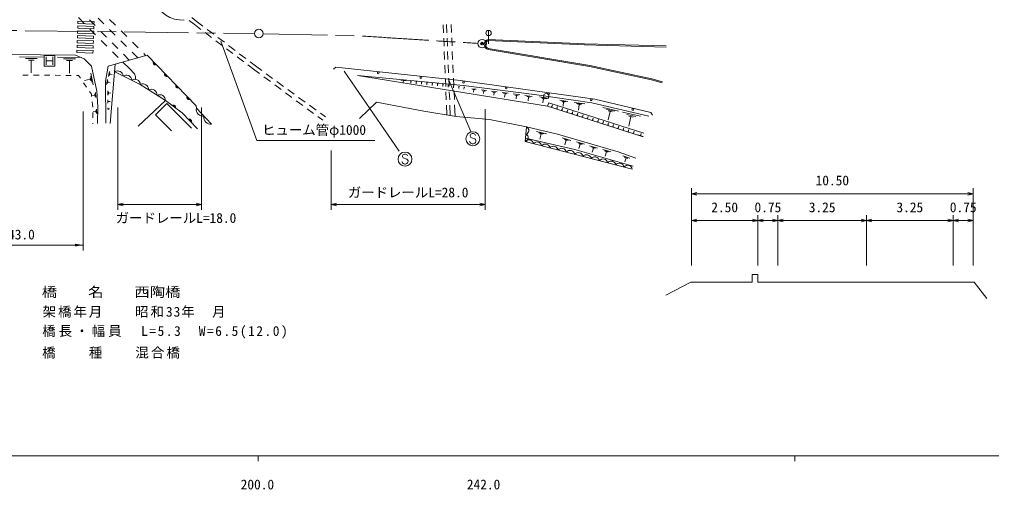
# Model space of a CAD drawing. Units: millimetres, scale not verified. Extents: x 40000 to 680000, y 20000 to 380000.
# Drawn here: x 223487 to 404693, y 198715 to 286296 of the extents above; entities that cross this region are included whole.
import ezdxf
from ezdxf.enums import TextEntityAlignment as Align

# ---------------------------------------------------------------- set-up
doc = ezdxf.new("R2010")
doc.units = ezdxf.units.MM
doc.header["$LTSCALE"] = 1000
doc.header["$PDMODE"] = 32
doc.header["$PDSIZE"] = 500
doc.linetypes.add('CHAIN', pattern=[18.5, 12, -1.5, 3.5, -1.5])
for name, color, linetype, lineweight in [('M-BGD', 7, 'Continuous', 13), ('M-BMK', 2, 'CHAIN', 13), ('M-BMK-SRVR', 3, 'Continuous', 13), ('M-STR-HTXT', 7, 'Continuous', 13), ('M-STR-STR1', 1, 'Continuous', 13), ('M-STR-STRC', 7, 'Continuous', 13), ('M-TTL-BAND', 7, 'Continuous', 13)]:
    doc.layers.add(name, color=color, linetype=linetype, lineweight=lineweight)
doc.layers.add('M-OTRS', color=6, linetype='Continuous')
doc.styles.add('ＭＳ ゴシック', font='')
doc.styles.get('ＭＳ ゴシック').set_extended_font_data('MS Gothic')

# ---------------------------------------------------------------- blocks, each defined once
blk = doc.blocks.new('filled_arrow')
at = {"color": 0, "linetype": 'Continuous', "lineweight": -2}
blk.add_solid([(7.5, 1.25), (0, 0), (7.5, -1.25)], dxfattribs=at)

msp = doc.modelspace()

# ---------------------------------------------------------------- linework, layer by layer
at = {"layer": 'M-BGD'}
for p, q in [((255603, 286661), (256446, 286005)), ((234362, 285092), (234346, 284642)), ((237344, 284536), (234346, 284642)), ((237359, 284986), (234362, 285092)), ((234393, 285991), (234378, 285541)), ((237375, 285436), (234378, 285541)), ((237391, 285885), (234393, 285991)), ((237359, 284986), (237344, 284536)), ((237391, 285885), (237375, 285436)), ((255137, 286105), (256049, 285400)), ((256049, 285400), (257306, 284451)), ((256446, 286005), (257700, 285055)), ((303097, 285325), (303159, 283827)), ((234298, 283293), (234282, 282843)), ((237280, 282737), (234282, 282843)), ((237296, 283187), (234298, 283293)), ((234330, 284192), (234314, 283742)), ((237312, 283637), (234314, 283742)), ((237328, 284086), (234330, 284192)), ((237296, 283187), (237280, 282737)), ((237328, 284086), (237312, 283637)), ((258104, 283849), (259301, 282945)), ((258497, 284451), (259692, 283545)), ((260489, 282941), (261685, 282035)), ((303201, 282828), (303264, 281329)), ((234235, 281494), (234219, 281044)), ((237217, 280938), (234219, 281044)), ((237233, 281388), (234235, 281494)), ((234267, 282393), (234251, 281944)), ((237248, 281838), (234251, 281944)), ((237264, 282288), (234267, 282393)), ((237233, 281388), (237217, 280938)), ((237264, 282288), (237248, 281838)), ((260099, 282342), (261296, 281438)), ((262482, 281431), (263677, 280525)), ((223494, 279340), (227924, 279296)), ((230611, 279273), (235042, 279228)), ((234203, 280594), (234187, 280143)), ((237185, 280037), (234187, 280143)), ((237201, 280489), (234203, 280594)), ((237201, 280489), (237185, 280037)), ((262094, 280835), (263291, 279931)), ((264089, 279328), (265286, 278424)), ((264474, 279921), (265670, 279015)), ((303306, 280330), (303369, 278831)), ((224598, 279034), (226814, 279011)), ((225149, 278733), (226257, 278722)), ((225703, 278727), (225679, 276364)), ((231716, 278966), (233931, 278944)), ((232267, 278666), (233374, 278654)), ((232820, 278660), (232797, 276297)), ((241359, 277951), (240421, 266901)), ((266084, 277822), (267341, 276872)), ((266467, 278411), (267721, 277461)), ((267721, 277461), (268661, 276777)), ((282037, 277063), (282450, 277396)), ((303411, 277832), (303473, 276333)), ((224136, 275932), (225136, 275926)), ((226136, 275919), (227136, 275912)), ((228136, 275905), (229136, 275899)), ((230136, 275892), (231136, 275885)), ((232136, 275878), (233136, 275872)), ((234136, 275865), (234493, 275863)), ((234493, 275863), (234858, 275333)), ((236775, 275714), (236992, 274639)), ((236810, 276281), (237244, 274130)), ((240108, 275679), (240271, 276587)), ((240270, 275884), (240352, 276338)), ((240311, 276111), (240796, 276024)), ((267341, 276872), (268255, 276198)), ((269060, 275605), (270267, 274714)), ((269469, 276188), (270682, 275306)), ((286492, 275874), (321888, 270155)), ((235426, 274510), (235994, 273687)), ((236740, 275147), (235593, 274916)), ((236686, 275416), (236794, 274879)), ((239738, 274172), (239901, 275081)), ((239900, 274377), (239982, 274832)), ((239941, 274605), (240426, 274518)), ((271071, 274121), (272279, 273230)), ((271491, 274717), (272703, 273835)), ((294578, 274973), (295573, 274879)), ((295076, 274926), (295038, 274528)), ((296370, 274804), (296569, 274785)), ((296469, 274795), (296432, 274397)), ((297365, 274710), (297565, 274692)), ((297465, 274701), (297427, 274303)), ((298361, 274616), (298560, 274598)), ((298461, 274607), (298423, 274209)), ((299357, 274523), (299556, 274504)), ((299456, 274513), (299419, 274115)), ((300352, 274429), (300551, 274410)), ((300452, 274419), (300414, 274021)), ((301346, 274321), (301545, 274295)), ((301445, 274308), (301395, 273911)), ((302338, 274194), (302537, 274168)), ((302437, 274181), (302387, 273784)), ((303330, 274067), (303528, 274042)), ((303429, 274054), (303379, 273658)), ((303515, 275334), (303578, 273836)), ((304322, 273940), (304520, 273915)), ((304421, 273928), (304370, 273531)), ((305314, 273814), (305512, 273788)), ((305413, 273801), (305362, 273404)), ((306306, 273687), (306504, 273661)), ((306405, 273674), (306354, 273277)), ((236562, 272864), (236888, 272391)), ((236888, 272391), (236939, 271969)), ((237567, 272193), (237083, 272155)), ((237550, 272420), (237585, 271966)), ((237653, 272656), (237724, 271748)), ((239972, 272187), (239965, 272992)), ((240077, 272390), (240074, 272792)), ((240076, 272591), (240505, 272595)), ((273083, 272637), (274290, 271746)), ((273512, 273246), (274725, 272363)), ((303620, 272836), (303683, 271338)), ((307802, 273397), (308648, 273290)), ((307999, 273257), (308422, 273204)), ((308210, 273231), (308153, 272779)), ((309593, 273170), (310533, 273050)), ((309812, 273014), (310282, 272955)), ((310047, 272985), (309984, 272483)), ((311476, 272931), (312514, 272799)), ((311718, 272759), (312237, 272693)), ((311978, 272726), (311907, 272173)), ((313455, 272679), (314596, 272535)), ((313721, 272491), (314292, 272419)), ((314006, 272455), (313929, 271846)), ((315534, 272415), (316784, 272257)), ((315825, 272209), (316451, 272130)), ((316138, 272169), (316053, 271503)), ((317719, 272138), (319084, 271965)), ((318037, 271913), (318719, 271826)), ((318378, 271870), (318286, 271142)), ((320438, 271851), (321930, 271635)), ((237058, 270976), (237178, 269983)), ((239985, 270717), (239980, 271299)), ((239983, 271008), (240370, 271012)), ((245645, 266445), (250711, 271181)), ((275095, 271153), (276302, 270262)), ((275533, 271775), (276746, 270892)), ((277554, 270304), (278767, 269421)), ((303725, 270339), (303806, 268402)), ((320796, 271698), (321542, 271590)), ((320968, 271571), (321341, 271517)), ((321155, 271544), (321040, 270748)), ((322807, 269994), (322617, 270055)), ((322712, 270025), (322835, 270405)), ((323663, 269716), (323786, 270096)), ((324212, 271236), (325705, 271019)), ((324571, 271082), (325317, 270974)), ((324743, 270956), (325116, 270902)), ((324930, 270929), (324815, 270133)), ((326877, 270850), (328858, 270563)), ((327353, 270646), (328343, 270502)), ((327581, 270478), (328077, 270406)), ((327829, 270442), (327676, 269385)), ((237196, 268985), (237185, 267985)), ((237740, 269128), (237256, 269090)), ((237723, 269355), (237758, 268901)), ((237826, 269591), (237897, 268683)), ((239997, 269429), (239993, 269815)), ((239995, 269622), (240253, 269624)), ((256469, 269744), (259300, 266758)), ((277107, 269669), (278314, 268778)), ((279119, 268185), (280033, 267511)), ((279576, 268833), (280516, 268149)), ((323758, 269685), (323568, 269747)), ((324709, 269376), (324519, 269438)), ((324614, 269407), (324738, 269788)), ((325660, 269068), (325470, 269129)), ((325565, 269099), (325689, 269479)), ((326611, 268759), (326421, 268821)), ((326516, 268790), (326640, 269170)), ((327563, 268450), (327372, 268512)), ((327468, 268481), (327591, 268862)), ((328514, 268142), (328324, 268203)), ((328419, 268172), (328542, 268553)), ((329370, 267864), (329493, 268244)), ((332252, 269885), (335157, 269210)), ((332933, 269523), (334386, 269185)), ((333251, 269245), (333978, 269076)), ((333614, 269160), (333255, 267611)), ((335896, 269039), (339271, 268255)), ((336688, 268618), (338375, 268226)), ((337057, 268295), (337901, 268099)), ((337479, 268197), (337061, 266397)), ((341208, 268939), (341485, 268487)), ((237174, 266985), (237173, 266871)), ((329465, 267833), (329275, 267895)), ((330416, 267524), (330226, 267586)), ((330321, 267555), (330444, 267936)), ((331367, 267215), (331177, 267277)), ((331272, 267246), (331396, 267627)), ((332318, 266907), (332128, 266969)), ((332223, 266938), (332347, 267318)), ((333270, 266598), (333079, 266660)), ((333174, 266629), (333298, 267009)), ((334126, 266320), (334249, 266701)), ((335077, 266012), (335200, 266392)), ((319863, 265428), (321731, 264986)), ((320301, 265193), (321234, 264972)), ((320738, 264958), (320502, 263962)), ((320505, 265013), (320971, 264903)), ((334221, 266289), (334031, 266351)), ((335172, 265981), (334982, 266042)), ((336123, 265672), (335933, 265734)), ((336028, 265703), (336151, 266083)), ((337074, 265363), (336884, 265425)), ((336979, 265394), (337103, 265775)), ((338025, 265055), (337835, 265116)), ((337930, 265085), (338054, 265466)), ((339738, 264499), (338786, 264808)), ((339262, 264653), (339385, 265034)), ((324630, 264249), (326286, 263770)), ((325012, 264019), (325840, 263779)), ((325394, 263789), (325138, 262906)), ((325187, 263849), (325601, 263729)), ((327331, 263467), (328818, 263037)), ((327674, 263260), (328417, 263045)), ((328017, 263054), (327788, 262261)), ((327831, 263107), (328203, 263000)), ((329779, 262758), (331264, 262328)), ((330122, 262552), (330864, 262337)), ((330464, 262345), (330235, 261553)), ((330279, 262399), (330650, 262292)), ((332225, 262050), (333709, 261620)), ((332567, 261844), (333309, 261629)), ((332910, 261637), (332680, 260846)), ((332724, 261691), (333095, 261584)), ((335967, 260901), (337277, 260436)), ((336233, 260610), (336887, 260378)), ((336560, 260494), (336312, 259796))]:
    msp.add_line(p, q, dxfattribs=at)
for points in [[(261002, 282237), (267707, 263752), (289707, 263752)], [(344008, 281152), (328794, 281542), (310858, 282344)], [(344013, 281352), (328801, 281742), (310867, 282544)], [(310874, 280913), (329809, 277719), (341361, 275217), (343343, 274651)], [(193170, 270457), (192892, 272160), (192184, 279051), (201280, 279965), (233942, 279635), (235578, 278990), (236947, 277621), (237891, 272948), (238111, 270006), (238048, 266938)], [(239619, 266988), (239548, 274823), (240044, 277584), (247313, 279614)], [(247313, 279614), (256446, 270221), (256469, 269744)], [(310841, 280715), (329771, 277522), (341312, 275023), (343288, 274458)], [(242773, 278346), (244020, 277147), (244912, 276177), (245146, 275677), (245099, 275083)], [(282450, 277396), (305702, 274904), (330729, 271452), (341208, 268939)], [(250711, 271181), (246019, 274207), (241240, 276547)], [(286492, 275874), (306245, 273998), (319910, 272263), (330199, 270773), (340835, 268302)], [(255567, 266064), (250973, 270626), (248872, 268511), (251842, 265561)], [(256670, 265921), (253817, 268910), (250711, 271181)], [(338404, 260459), (335108, 261632), (323780, 264912), (317998, 266281), (311107, 267649), (304865, 268228), (298847, 269219), (290068, 270883), (286882, 267874)], [(339733, 264411), (321888, 270155), (322143, 270735), (339859, 265087)], [(337718, 258413), (317776, 263558), (317998, 266281)], [(337859, 258932), (327004, 262071), (317825, 264161)], [(343972, 234942), (348632, 237381), (360046, 237381), (360046, 238757), (361125, 238757), (361125, 237381), (401444, 237381), (403837, 234307)]]:
    msp.add_lwpolyline(points, dxfattribs=at)
for centre, radius in [((290383, 276345), 175), ((298337, 275492), 175), ((306284, 274621), 175), ((314209, 273529), 175), ((321681, 272007), 500), ((322134, 272436), 175), ((330059, 271343), 175), ((337830, 269543), 175)]:
    msp.add_circle(centre, radius, dxfattribs=at)
for centre, radius, start, end in [((253852, 291662), 5490, 198.82669, 273.26283), ((311071, 281627), 940, 102.55202, 255.78943), ((311138, 281631), 766, 111.4378, 249.8214), ((248781, 278181), 354, 142.99459, 305.39977), ((248781, 278181), 283, 145.21863, 303.17573), ((248781, 278181), 212, 148.96496, 299.42941), ((248781, 278181), 142, 156.67669, 291.71768), ((248781, 278181), 100, 166.99435, 281.40001), ((241800, 275675), 1037, 5.08734, 122.73944), ((243393, 274895), 1037, 5.08734, 122.73944), ((250872, 276031), 354, 142.99459, 305.39977), ((250872, 276031), 283, 145.21863, 303.17573), ((250872, 276031), 212, 148.96496, 299.42941), ((250872, 276031), 142, 156.67669, 291.71768), ((250872, 276031), 100, 166.99435, 281.40001), ((244986, 274115), 1037, 5.08734, 122.73944), ((246467, 273185), 1116, 0.67978, 113.68161), ((252964, 273880), 354, 142.99459, 305.39977), ((252964, 273880), 283, 145.21863, 303.17573), ((252964, 273880), 212, 148.96496, 299.42941), ((252964, 273880), 142, 156.67669, 291.71768), ((252964, 273880), 100, 166.99435, 281.40001), ((248031, 272176), 1116, 0.67978, 113.68161), ((249595, 271168), 1116, 0.67978, 113.68161), ((255055, 271729), 354, 142.99459, 305.39977), ((255055, 271729), 283, 145.21863, 303.17573), ((255055, 271729), 212, 148.96496, 299.42941), ((252232, 270002), 354, 332.63033, 135.03551), ((252232, 270002), 283, 334.85437, 132.81147), ((252232, 270002), 212, 338.6007, 129.06515), ((252232, 270002), 142, 346.31243, 121.35342), ((252232, 270002), 100, 356.63009, 111.03575), ((255055, 271729), 142, 156.67669, 291.71768), ((255055, 271729), 100, 166.99435, 281.40001), ((257763, 269553), 1308, 171.62362, 275.3289), ((259179, 268061), 1308, 171.62362, 275.3289), ((255205, 267378), 354, 322.46041, 124.86559), ((255205, 267378), 283, 324.68445, 122.64155), ((255205, 267378), 212, 328.43077, 118.89522), ((255205, 267378), 142, 336.1425, 111.18349), ((255205, 267378), 100, 346.46017, 100.86583), ((317616, 264256), 716, 282.9174, 67.7546), ((317727, 265618), 716, 282.9174, 67.7546), ((318449, 262995), 877, 11.01143, 140.05618), ((319983, 262599), 877, 11.01143, 140.05618), ((321517, 262203), 877, 11.01143, 140.05618), ((323051, 261807), 877, 11.01143, 140.05618), ((324585, 261412), 877, 11.01143, 140.05618), ((326119, 261016), 877, 11.01143, 140.05618), ((327653, 260620), 877, 11.01143, 140.05618), ((329187, 260224), 877, 11.01143, 140.05618), ((330721, 259829), 877, 11.01143, 140.05618), ((332255, 259433), 877, 11.01143, 140.05618), ((333789, 259037), 877, 11.01143, 140.05618), ((335323, 258641), 877, 11.01143, 140.05618), ((336857, 258246), 877, 11.01143, 140.05618)]:
    msp.add_arc(centre, radius, start, end, dxfattribs=at)
at = {"layer": 'M-BMK'}
for p, q in [((169030, 284863), (267309, 283670)), ((268909, 283642), (287753, 283188))]:
    msp.add_line(p, q, dxfattribs=at)
msp.add_arc((464182, 2877603), 2600406, 266.1097, 266.57757, dxfattribs=at)
at = {"layer": 'M-BMK-SRVR'}
for centre in [(268109, 283661), (309743, 281787)]:
    msp.add_circle(centre, 800, dxfattribs=at)
at = {"layer": 'M-OTRS'}
msp.add_point((309743, 281787), dxfattribs=at)
at = {"layer": 'M-STR-HTXT'}
for p, q in [((235359, 269163), (235359, 243262)), ((241800, 269912), (241800, 250849)), ((257410, 269912), (257410, 250849)), ((310305, 269592), (310305, 250849)), ((281571, 261902), (281571, 250849)), ((348764, 240468), (348764, 254835)), ((348764, 253835), (349764, 254085)), ((348764, 253835), (401260, 253835)), ((348764, 253835), (349764, 253585)), ((401260, 253835), (400260, 254085)), ((401260, 253835), (400260, 253585)), ((401260, 240468), (401260, 254835)), ((241800, 251849), (242800, 252099)), ((257410, 251849), (256410, 252099)), ((281571, 251849), (282571, 252099)), ((310305, 251849), (309305, 252099)), ((241800, 251849), (257410, 251849)), ((241800, 251849), (242800, 251599)), ((257410, 251849), (256410, 251599)), ((281571, 251849), (310305, 251849)), ((281571, 251849), (282571, 251599)), ((310305, 251849), (309305, 251599)), ((348764, 248835), (349764, 249085)), ((348764, 248835), (361125, 248835)), ((348764, 248835), (349764, 248585)), ((361125, 248835), (360125, 249085)), ((361125, 248835), (360125, 248585)), ((361125, 240468), (361125, 249835)), ((361125, 248835), (362125, 249085)), ((361125, 248835), (364873, 248835)), ((361125, 248835), (362125, 248585)), ((364873, 248835), (363873, 249085)), ((364873, 248835), (363873, 248585)), ((364873, 240468), (364873, 249835)), ((364873, 248835), (365873, 249085)), ((364873, 248835), (381360, 248835)), ((364873, 248835), (365873, 248585)), ((381360, 248835), (380360, 249085)), ((381360, 248835), (380360, 248585)), ((381360, 240468), (381360, 249835)), ((381360, 248835), (382360, 249085)), ((381360, 248835), (397555, 248835)), ((381360, 248835), (382360, 248585)), ((397555, 248835), (396555, 249085)), ((397555, 248835), (396555, 248585)), ((397555, 240468), (397555, 249835)), ((397555, 248835), (398555, 249085)), ((397555, 248835), (401260, 248835)), ((397555, 248835), (398555, 248585)), ((401260, 248835), (400260, 249085)), ((401260, 248835), (400260, 248585)), ((192357, 244262), (235359, 244262))]:
    msp.add_line(p, q, dxfattribs=at)
at = {"layer": 'M-STR-STR1'}
for p, q in [((234480, 286629), (235542, 285569)), ((239217, 285500), (238158, 286562)), ((236573, 286208), (237626, 285140)), ((236603, 284509), (237664, 283449)), ((240301, 286294), (241362, 285233)), ((302468, 285299), (302531, 283800)), ((303968, 285350), (304030, 283851)), ((238679, 284072), (239732, 283004)), ((241336, 283376), (240277, 284438)), ((242422, 284172), (243483, 283112)), ((302573, 282801), (302636, 281303)), ((304072, 282852), (304135, 281353)), ((238726, 282389), (239787, 281329)), ((240786, 281936), (241839, 280868)), ((243454, 281252), (242395, 282314)), ((244544, 282051), (245604, 280990)), ((240848, 280269), (241910, 279209)), ((242892, 279800), (243946, 278732)), ((245573, 279128), (244514, 280190)), ((246665, 279929), (247053, 279541)), ((302678, 280303), (302741, 278805)), ((304177, 280354), (304240, 278855)), ((302782, 277806), (302845, 276307)), ((304282, 277856), (304344, 276357)), ((302887, 275308), (302950, 273809)), ((304386, 275358), (304449, 273860)), ((302992, 272810), (303055, 271311)), ((304491, 272861), (304554, 271362)), ((303096, 270312), (303172, 268506)), ((304596, 270363), (304684, 268257))]:
    msp.add_line(p, q, dxfattribs=at)
at = {"layer": 'M-STR-STRC'}
for p, q in [((310931, 284254), (310931, 281754)), ((228082, 277587), (228082, 279587)), ((228082, 279587), (230082, 279587)), ((228457, 279337), (228457, 277837)), ((229707, 279337), (229707, 277837)), ((230082, 279587), (230082, 277587)), ((230082, 277587), (228082, 277587)), ((228457, 278587), (229707, 278587)), ((284019, 276682), (294251, 261760)), ((303529, 275011), (307606, 265408)), ((307645, 264901), (307526, 264664)), ((307526, 264664), (307526, 264546)), ((307881, 265019), (307645, 264901)), ((308117, 265019), (307881, 265019)), ((308354, 264901), (308117, 265019)), ((308472, 264664), (308354, 264901)), ((307526, 263364), (307408, 263601)), ((307526, 264546), (307645, 264310)), ((307645, 263246), (307526, 263364)), ((307645, 264310), (308354, 264074)), ((307881, 263128), (307645, 263246)), ((308117, 263128), (307881, 263128)), ((308354, 263246), (308117, 263128)), ((308354, 264074), (308472, 263955)), ((308472, 263364), (308354, 263246)), ((308472, 263955), (308590, 263719)), ((308590, 263601), (308472, 263364)), ((308590, 263719), (308590, 263601)), ((295005, 261110), (294887, 260873)), ((295241, 261228), (295005, 261110)), ((295478, 261228), (295241, 261228)), ((295714, 261110), (295478, 261228)), ((295832, 260873), (295714, 261110)), ((294887, 259573), (294769, 259810)), ((294887, 260873), (294887, 260755)), ((294887, 260755), (295005, 260519)), ((295005, 259455), (294887, 259573)), ((295005, 260519), (295714, 260282)), ((295241, 259337), (295005, 259455)), ((295478, 259337), (295241, 259337)), ((295714, 259455), (295478, 259337)), ((295714, 260282), (295832, 260164)), ((295832, 259573), (295714, 259455)), ((295832, 260164), (295951, 259928)), ((295951, 259810), (295832, 259573)), ((295951, 259928), (295951, 259810))]:
    msp.add_line(p, q, dxfattribs=at)
for centre, radius in [((310931, 283754), 500), ((307999, 264074), 1300), ((295360, 260282), 1300)]:
    msp.add_circle(centre, radius, dxfattribs=at)
at = {"layer": 'M-TTL-BAND'}
for p, q in [((40000, 205000), (579000, 205000)), ((268000, 205000), (268000, 204000)), ((368000, 205000), (368000, 204000))]:
    msp.add_line(p, q, dxfattribs=at)

# ---------------------------------------------------------------- block references
at = {"layer": 'M-STR-HTXT', "xscale": 200, "yscale": 200, "rotation": 180}
msp.add_blockref('filled_arrow', (235359, 244262), dxfattribs=at)

# ---------------------------------------------------------------- texts
at = {"layer": 'M-STR-HTXT', "style": 'ＭＳ ゴシック'}
msp.add_text('ヒューム管φ1000', height=1833, dxfattribs=at).set_placement((268707, 264252), align=Align.BOTTOM_LEFT)
for s, p in [('10.50', (375012, 254835)), ('ガードレールL=28.0', (295938, 252598)), ('2.50', (354945, 249835)), ('0.75', (362999, 249835)), ('3.25', (373117, 249835)), ('3.25', (389457, 249835)), ('0.75', (399407, 249835)), ('ガードレールL=18.0', (252666, 247849)), ('ガードレール\u3000L=43.0', (213858, 244762))]:
    msp.add_text(s, height=1833, dxfattribs=at).set_placement(p, align=Align.BOTTOM_CENTER)
at = {"layer": 'M-STR-HTXT', "style": 'ＭＳ ゴシック', "width": 1.15}
msp.add_text('橋\u3000\u3000名\u3000\u3000西陶橋', height=1832, dxfattribs=at).set_placement((240582, 234056), align=Align.BOTTOM_CENTER)
at = {"layer": 'M-STR-HTXT', "char_height": 1832, "attachment_point": 8, "style": 'ＭＳ ゴシック'}
for s, insert in [('\\T1.15;架橋年月\u3000\u3000昭和33年\u3000月', (245045, 230727)), ('\\T1.23;橋長・幅員\\~\\~L=5.3\u3000W=6.5(12.0)', (250757, 226854)), ('\\T1.16;橋\u3000\u3000種\\~\\~\u3000混合橋', (240761, 223110))]:
    msp.add_mtext(s, dxfattribs=dict(at, insert=insert))
at = {"layer": 'M-TTL-BAND', "style": 'ＭＳ ゴシック'}
for s, p in [('200.0', (267844, 198195)), ('242.0', (310000, 198195))]:
    msp.add_text(s, height=1833, dxfattribs=at).set_placement(p, align=Align.BOTTOM_CENTER)

doc.saveas('drawing.dxf')
